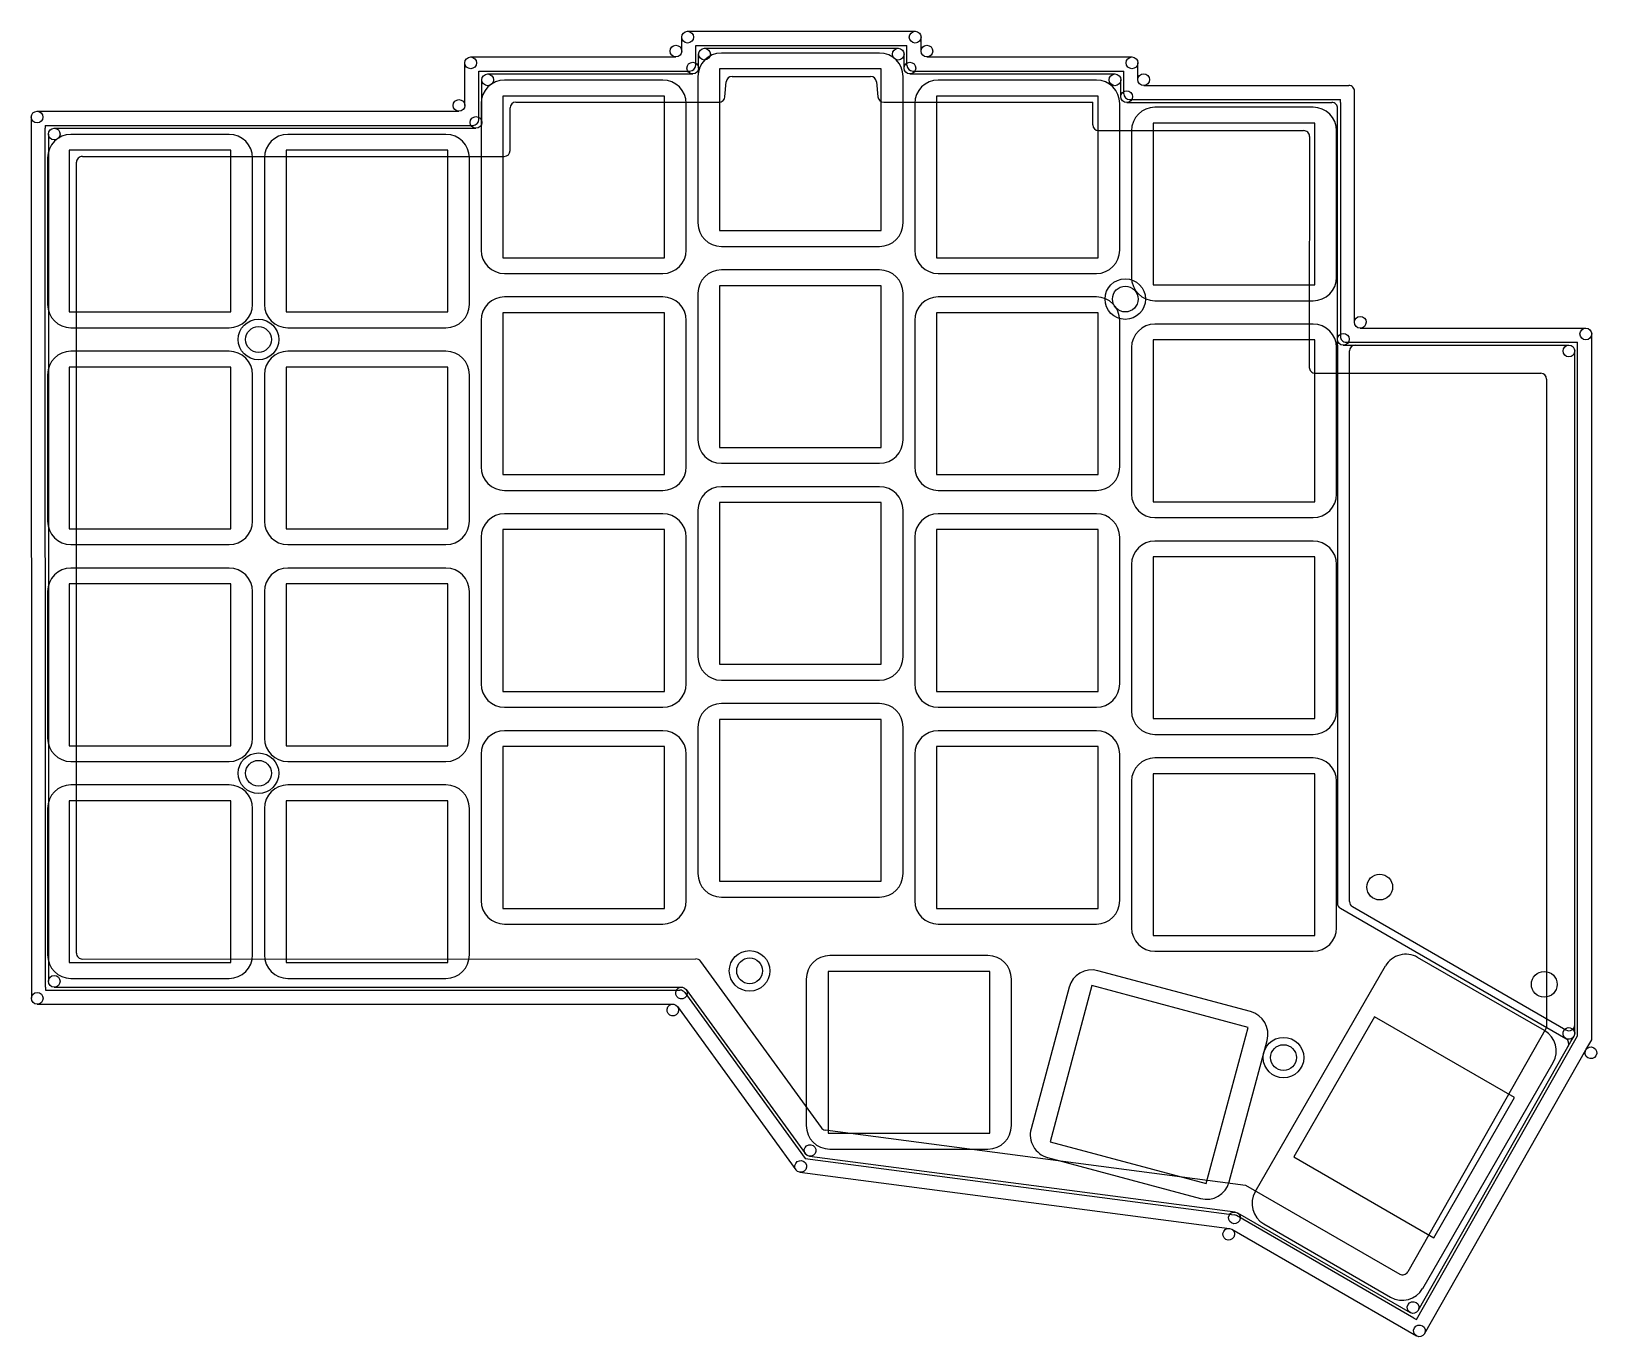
# Model space of a CAD drawing. Header units: millimetres. Extents: x 90 to 223, y -139 to -27.
import ezdxf

# ---------------------------------------------------------------- set-up
doc = ezdxf.new("R2010")
doc.units = ezdxf.units.MM

msp = doc.modelspace()

# ---------------------------------------------------------------- linework, layer by layer
for p, q in [((145.37, -29.15), (145.37, -27.96)), ((145.87, -27.46), (165.29, -27.46)), ((165.79, -29.15), (165.79, -27.96)), ((146.56, -30.35), (146.56, -28.66)), ((146.56, -28.66), (164.59, -28.66)), ((147.31, -28.91), (163.84, -28.91)), ((162.25, -29.31), (148.75, -29.31)), ((164.59, -30.35), (164.59, -28.66)), ((126.86, -33.78), (126.86, -30.15)), ((127.36, -29.65), (144.87, -29.65)), ((146.81, -30.6), (146.81, -29.41)), ((162.4, -30.66), (148.6, -30.66)), ((148.6, -30.66), (148.6, -44.46)), ((162.4, -44.46), (162.4, -30.66)), ((164.34, -30.6), (164.34, -29.41)), ((166.29, -29.65), (183.79, -29.65)), ((184.29, -31.58), (184.29, -30.15)), ((128.06, -34.98), (128.06, -30.85)), ((128.06, -30.85), (146.06, -30.85)), ((128.31, -35.23), (128.31, -31.6)), ((128.81, -31.1), (146.31, -31.1)), ((143.75, -31.62), (130.25, -31.62)), ((146.75, -31.31), (146.75, -43.81)), ((149.06, -33.05), (149.17, -31.77)), ((149.66, -31.31), (161.49, -31.31)), ((161.99, -31.77), (162.1, -33.05)), ((164.25, -43.81), (164.25, -31.31)), ((164.84, -31.1), (182.34, -31.1)), ((165.09, -30.85), (183.09, -30.85)), ((180.75, -31.62), (167.25, -31.62)), ((182.84, -33.03), (182.84, -31.6)), ((183.09, -32.78), (183.09, -30.85)), ((143.9, -32.98), (130.1, -32.98)), ((130.1, -32.98), (130.1, -46.77)), ((143.9, -46.77), (143.9, -32.98)), ((180.9, -32.98), (167.1, -32.98)), ((167.1, -32.98), (167.1, -46.77)), ((180.9, -46.77), (180.9, -32.98)), ((183.59, -33.28), (201.59, -33.28)), ((184.79, -32.08), (202.29, -32.08)), ((201.59, -33.53), (201.59, -33.28)), ((202.79, -33.54), (202.79, -32.59)), ((90.36, -34.28), (126.36, -34.28)), ((128.25, -33.62), (128.25, -46.12)), ((130.72, -37.63), (130.72, -34)), ((131.22, -33.5), (148.56, -33.5)), ((145.75, -46.12), (145.75, -33.62)), ((162.6, -33.5), (180.44, -33.5)), ((165.25, -33.62), (165.25, -46.12)), ((180.44, -35.43), (180.44, -33.5)), ((182.75, -46.12), (182.75, -33.62)), ((183.34, -33.53), (200.84, -33.53)), ((199.25, -33.94), (185.75, -33.94)), ((201.32, -54.23), (201.34, -34.04)), ((201.59, -33.53), (201.57, -53.48)), ((202.77, -52.28), (202.79, -33.54)), ((89.86, -34.78), (89.86, -35.73)), ((89.86, -35.73), (89.87, -109)), ((91.06, -35.48), (91.06, -35.73)), ((91.06, -35.48), (127.56, -35.48)), ((91.07, -109), (91.06, -35.73)), ((91.82, -35.73), (127.81, -35.73)), ((180.94, -35.93), (198.44, -35.93)), ((183.75, -35.94), (183.75, -48.44)), ((199.4, -35.29), (185.6, -35.29)), ((185.6, -35.29), (185.6, -49.09)), ((199.4, -49.09), (199.4, -35.29)), ((201.25, -48.44), (201.25, -35.94)), ((91.32, -36.23), (91.32, -108.5)), ((106.75, -36.25), (93.25, -36.25)), ((125.25, -36.25), (111.75, -36.25)), ((198.94, -36.43), (198.92, -54.22)), ((91.25, -38.25), (91.25, -50.75)), ((106.9, -37.6), (93.1, -37.6)), ((93.1, -37.6), (93.1, -51.4)), ((93.72, -106.1), (93.72, -38.63)), ((94.22, -38.13), (130.22, -38.13)), ((106.9, -51.4), (106.9, -37.6)), ((108.75, -50.75), (108.75, -38.25)), ((109.75, -38.25), (109.75, -50.75)), ((125.4, -37.6), (111.6, -37.6)), ((111.6, -37.6), (111.6, -51.4)), ((125.4, -51.4), (125.4, -37.6)), ((127.25, -50.75), (127.25, -38.25)), ((148.6, -44.46), (162.4, -44.46)), ((148.75, -45.81), (162.25, -45.81)), ((130.1, -46.77), (143.9, -46.77)), ((162.25, -47.81), (148.75, -47.81)), ((167.1, -46.77), (180.9, -46.77)), ((130.25, -48.12), (143.75, -48.12)), ((162.4, -49.16), (148.6, -49.16)), ((148.6, -49.16), (148.6, -62.96)), ((162.4, -62.96), (162.4, -49.16)), ((167.25, -48.12), (180.75, -48.12)), ((185.6, -49.09), (199.4, -49.09)), ((143.75, -50.12), (130.25, -50.12)), ((146.75, -49.81), (146.75, -62.31)), ((164.25, -62.31), (164.25, -49.81)), ((180.75, -50.12), (167.25, -50.12)), ((185.75, -50.44), (199.25, -50.44)), ((93.1, -51.4), (106.9, -51.4)), ((111.6, -51.4), (125.4, -51.4)), ((143.9, -51.48), (130.1, -51.48)), ((130.1, -51.48), (130.1, -65.28)), ((143.9, -65.28), (143.9, -51.48)), ((180.9, -51.48), (167.1, -51.48)), ((167.1, -51.48), (167.1, -65.28)), ((180.9, -65.28), (180.9, -51.48)), ((93.25, -52.75), (106.75, -52.75)), ((111.75, -52.75), (125.25, -52.75)), ((128.25, -52.12), (128.25, -64.62)), ((145.75, -64.62), (145.75, -52.12)), ((165.25, -52.12), (165.25, -64.62)), ((182.75, -64.62), (182.75, -52.12)), ((199.25, -52.44), (185.75, -52.44)), ((203.27, -52.78), (222.52, -52.78)), ((223.02, -113.48), (223.02, -53.28)), ((106.75, -54.75), (93.25, -54.75)), ((125.25, -54.75), (111.75, -54.75)), ((183.75, -54.44), (183.75, -66.94)), ((199.4, -53.79), (185.6, -53.79)), ((185.6, -53.79), (185.6, -67.59)), ((198.92, -54.22), (198.92, -56.13)), ((199.4, -67.59), (199.4, -53.79)), ((201.25, -66.94), (201.25, -54.44)), ((201.32, -54.23), (201.32, -101.84)), ((201.82, -54.23), (221.07, -54.23)), ((202.07, -53.98), (221.82, -53.98)), ((202.35, -101.7), (202.35, -54.73)), ((221.57, -112.95), (221.57, -54.73)), ((221.82, -113.16), (221.82, -53.98)), ((106.9, -56.1), (93.1, -56.1)), ((93.1, -56.1), (93.1, -69.9)), ((106.9, -69.9), (106.9, -56.1)), ((125.4, -56.1), (111.6, -56.1)), ((111.6, -56.1), (111.6, -69.9)), ((125.4, -69.9), (125.4, -56.1)), ((91.25, -56.75), (91.25, -69.25)), ((108.75, -69.25), (108.75, -56.75)), ((109.75, -56.75), (109.75, -69.25)), ((127.25, -69.25), (127.25, -56.75)), ((199.42, -56.63), (218.67, -56.63)), ((219.17, -57.13), (219.17, -112.45)), ((148.6, -62.96), (162.4, -62.96)), ((130.1, -65.28), (143.9, -65.28)), ((148.75, -64.31), (162.25, -64.31)), ((167.1, -65.28), (180.9, -65.28)), ((130.25, -66.62), (143.75, -66.62)), ((162.25, -66.31), (148.75, -66.31)), ((167.25, -66.62), (180.75, -66.62)), ((162.4, -67.66), (148.6, -67.66)), ((148.6, -67.66), (148.6, -81.46)), ((162.4, -81.46), (162.4, -67.66)), ((185.6, -67.59), (199.4, -67.59)), ((143.75, -68.62), (130.25, -68.62)), ((146.75, -68.31), (146.75, -80.81)), ((164.25, -80.81), (164.25, -68.31)), ((180.75, -68.62), (167.25, -68.62)), ((185.75, -68.94), (199.25, -68.94)), ((93.1, -69.9), (106.9, -69.9)), ((111.6, -69.9), (125.4, -69.9)), ((128.25, -70.62), (128.25, -83.12)), ((143.9, -69.97), (130.1, -69.97)), ((130.1, -69.97), (130.1, -83.78)), ((143.9, -83.78), (143.9, -69.97)), ((145.75, -83.12), (145.75, -70.62)), ((165.25, -70.62), (165.25, -83.12)), ((180.9, -69.97), (167.1, -69.97)), ((167.1, -69.97), (167.1, -83.78)), ((180.9, -83.78), (180.9, -69.97)), ((182.75, -83.12), (182.75, -70.62)), ((93.25, -71.25), (106.75, -71.25)), ((111.75, -71.25), (125.25, -71.25)), ((199.25, -70.94), (185.75, -70.94)), ((106.75, -73.25), (93.25, -73.25)), ((125.25, -73.25), (111.75, -73.25)), ((183.75, -72.94), (183.75, -85.44)), ((199.4, -72.29), (185.6, -72.29)), ((185.6, -72.29), (185.6, -86.09)), ((199.4, -86.09), (199.4, -72.29)), ((201.25, -85.44), (201.25, -72.94)), ((106.9, -74.6), (93.1, -74.6)), ((93.1, -74.6), (93.1, -88.4)), ((106.9, -88.4), (106.9, -74.6)), ((125.4, -74.6), (111.6, -74.6)), ((111.6, -74.6), (111.6, -88.4)), ((125.4, -88.4), (125.4, -74.6)), ((91.25, -75.25), (91.25, -87.75)), ((108.75, -87.75), (108.75, -75.25)), ((109.75, -75.25), (109.75, -87.75)), ((127.25, -87.75), (127.25, -75.25)), ((148.6, -81.46), (162.4, -81.46)), ((148.75, -82.81), (162.25, -82.81)), ((130.1, -83.78), (143.9, -83.78)), ((167.1, -83.78), (180.9, -83.78)), ((130.25, -85.12), (143.75, -85.12)), ((162.25, -84.81), (148.75, -84.81)), ((167.25, -85.12), (180.75, -85.12)), ((146.75, -86.81), (146.75, -99.31)), ((162.4, -86.16), (148.6, -86.16)), ((148.6, -86.16), (148.6, -99.96)), ((162.4, -99.96), (162.4, -86.16)), ((164.25, -99.31), (164.25, -86.81)), ((185.6, -86.09), (199.4, -86.09)), ((143.75, -87.12), (130.25, -87.12)), ((180.75, -87.12), (167.25, -87.12)), ((185.75, -87.44), (199.25, -87.44)), ((93.1, -88.4), (106.9, -88.4)), ((111.6, -88.4), (125.4, -88.4)), ((128.25, -89.12), (128.25, -101.62)), ((143.9, -88.47), (130.1, -88.47)), ((130.1, -88.47), (130.1, -102.28)), ((143.9, -102.28), (143.9, -88.47)), ((145.75, -101.62), (145.75, -89.12)), ((165.25, -89.12), (165.25, -101.62)), ((180.9, -88.47), (167.1, -88.47)), ((167.1, -88.47), (167.1, -102.28)), ((180.9, -102.28), (180.9, -88.47)), ((182.75, -101.62), (182.75, -89.12)), ((199.25, -89.44), (185.75, -89.44)), ((93.25, -89.75), (106.75, -89.75)), ((111.75, -89.75), (125.25, -89.75)), ((199.4, -90.79), (185.6, -90.79)), ((185.6, -90.79), (185.6, -104.59)), ((199.4, -104.59), (199.4, -90.79)), ((106.75, -91.75), (93.25, -91.75)), ((125.25, -91.75), (111.75, -91.75)), ((183.75, -91.44), (183.75, -103.94)), ((201.25, -103.94), (201.25, -91.44)), ((106.9, -93.1), (93.1, -93.1)), ((93.1, -93.1), (93.1, -106.9)), ((106.9, -106.9), (106.9, -93.1)), ((125.4, -93.1), (111.6, -93.1)), ((111.6, -93.1), (111.6, -106.9)), ((125.4, -106.9), (125.4, -93.1)), ((91.25, -93.75), (91.25, -106.25)), ((108.75, -106.25), (108.75, -93.75)), ((109.75, -93.75), (109.75, -106.25)), ((127.25, -106.25), (127.25, -93.75)), ((148.6, -99.96), (162.4, -99.96)), ((148.75, -101.31), (162.25, -101.31)), ((130.1, -102.28), (143.9, -102.28)), ((167.1, -102.28), (180.9, -102.28)), ((201.57, -102.27), (220.82, -113.39)), ((220.82, -112.66), (202.6, -102.14)), ((130.25, -103.62), (143.75, -103.62)), ((167.25, -103.62), (180.75, -103.62)), ((185.6, -104.59), (199.4, -104.59)), ((94.22, -106.6), (146.58, -106.59)), ((146.98, -106.8), (157.26, -120.98)), ((171.5, -106.31), (158, -106.31)), ((185.75, -105.94), (199.25, -105.94)), ((218.99, -112.71), (208.16, -106.46)), ((93.1, -106.9), (106.9, -106.9)), ((111.6, -106.9), (125.4, -106.9)), ((171.65, -107.66), (157.85, -107.66)), ((157.85, -107.66), (157.85, -121.46)), ((171.65, -121.46), (171.65, -107.66)), ((193.91, -111.09), (180.87, -107.6)), ((194.31, -126.46), (205.43, -107.19)), ((89.87, -109), (89.87, -109.95)), ((91.07, -109), (91.07, -109.25)), ((91.07, -109.25), (145.22, -109.25)), ((91.82, -109), (145.35, -109)), ((93.25, -108.25), (106.75, -108.25)), ((111.75, -108.25), (125.25, -108.25)), ((145.63, -109.45), (155.91, -123.63)), ((145.76, -109.2), (155.92, -123.23)), ((156, -108.31), (156, -120.81)), ((173.5, -120.81), (173.5, -108.31)), ((178.42, -109.01), (175.18, -121.08)), ((180.37, -108.86), (176.8, -122.19)), ((193.7, -112.43), (180.37, -108.86)), ((90.37, -110.45), (144.61, -110.45)), ((145.02, -110.65), (155.11, -124.58)), ((204.49, -111.52), (197.59, -123.47)), ((216.44, -118.42), (204.49, -111.52)), ((190.13, -125.76), (193.7, -112.43)), ((192.08, -125.61), (195.32, -113.54)), ((219.17, -112.45), (207.32, -133.29)), ((219.17, -112.45), (219.17, -112.45)), ((219.17, -112.45), (219.17, -112.45)), ((221.25, -113.63), (221.5, -113.2)), ((221.47, -113.76), (221.82, -113.16)), ((222.51, -114.35), (223.02, -113.48)), ((208.06, -137.36), (221.47, -113.76)), ((208.21, -136.58), (221.25, -113.63)), ((208.75, -138.56), (222.51, -114.36)), ((208.6, -134.71), (219.72, -115.44)), ((209.54, -130.37), (216.44, -118.42)), ((157.6, -121.18), (193.48, -125.88)), ((157.85, -121.46), (171.65, -121.46)), ((158, -122.81), (171.5, -122.81)), ((176.8, -122.19), (190.13, -125.76)), ((155.91, -123.63), (192.51, -128.43)), ((156.26, -123.43), (192.59, -128.18)), ((176.59, -123.53), (189.63, -127.03)), ((197.59, -123.47), (209.54, -130.37)), ((155.45, -124.78), (192.12, -129.59)), ((193.48, -125.88), (206.64, -133.48)), ((207.84, -137.23), (192.7, -128.49)), ((192.78, -128.25), (207.53, -136.76)), ((195.04, -129.19), (205.86, -135.44)), ((192.3, -129.65), (208.07, -138.75)), ((207.84, -137.23), (208.06, -137.36))]:
    msp.add_line(p, q)
for centre, radius in [((183.22, -50.3), 1.73), ((183.22, -50.3), 1.1), ((109.25, -53.75), 1.73), ((109.25, -53.75), 1.1), ((109.25, -90.75), 1.73), ((109.25, -90.75), 1.1), ((204.93, -100.46), 1.1), ((151.16, -107.61), 1.73), ((151.16, -107.61), 1.1), ((218.97, -108.76), 1.1), ((196.72, -115.01), 1.73), ((196.72, -115.01), 1.1)]:
    msp.add_circle(centre, radius)
for centre, radius, start, end in [((145.87, -27.96), 0.5, 90, 450), ((165.29, -27.96), 0.5, 0, 360), ((144.87, -29.15), 0.5, 270, 630), ((148.75, -31.31), 2, 90, 180), ((147.31, -29.41), 0.5, 90, 450), ((162.25, -31.31), 2, 0, 90), ((163.84, -29.41), 0.5, 0, 360), ((166.29, -29.15), 0.5, 180, 540), ((127.36, -30.15), 0.5, 90, 450), ((146.31, -30.6), 0.5, 270, 630), ((146.06, -30.35), 0.5, 270, 0), ((164.84, -30.6), 0.5, 180, 540), ((165.09, -30.35), 0.5, 180, 270), ((183.79, -30.15), 0.5, 0, 360), ((130.25, -33.62), 2, 90, 180), ((128.81, -31.6), 0.5, 90, 450), ((143.75, -33.62), 2, 0, 90), ((149.66, -31.81), 0.5, 90, 175.0521), ((161.49, -31.81), 0.5, 4.9479, 90), ((167.25, -33.62), 2, 90, 180), ((180.75, -33.62), 2, 0, 90), ((182.34, -31.6), 0.5, 0, 360), ((184.79, -31.58), 0.5, 180, 540), ((148.56, -33), 0.5, 270, 355.0521), ((162.6, -33), 0.5, 184.9479, 270), ((183.34, -33.03), 0.5, 180, 540), ((183.59, -32.78), 0.5, 180, 269.9954), ((202.29, -32.58), 0.5, 359.9308, 89.9954), ((90.36, -34.78), 0.5, 90.0015, 450.0015), ((126.36, -33.78), 0.5, 270.0015, 630.0015), ((131.22, -34), 0.5, 90, 180), ((185.75, -35.94), 2, 90, 180), ((199.25, -35.94), 2, 0, 90), ((200.84, -34.03), 0.5, 359.9308, 89.9954), ((91.82, -36.23), 0.5, 90.0015, 450.0015), ((127.56, -34.98), 0.5, 270.0015, 0), ((127.81, -35.23), 0.5, 270.0015, 630.0015), ((180.94, -35.43), 0.5, 180, 269.9954), ((198.44, -36.43), 0.5, 359.9308, 89.9954), ((93.25, -38.25), 2, 90, 180), ((106.75, -38.25), 2, 0, 90), ((111.75, -38.25), 2, 90, 180), ((125.25, -38.25), 2, 0, 90), ((94.22, -38.63), 0.5, 90.0015, 180.0016), ((130.22, -37.63), 0.5, 270.0015, 0), ((148.75, -43.81), 2, 180, 270), ((162.25, -43.81), 2, 270, 0), ((130.25, -46.12), 2, 180, 270), ((143.75, -46.12), 2, 270, 0), ((167.25, -46.12), 2, 180, 270), ((180.75, -46.12), 2, 270, 0), ((148.75, -49.81), 2, 90, 180), ((162.25, -49.81), 2, 0, 90), ((185.75, -48.44), 2, 180, 270), ((199.25, -48.44), 2, 270, 0), ((93.25, -50.75), 2, 180, 270), ((106.75, -50.75), 2, 270, 0), ((111.75, -50.75), 2, 180, 270), ((125.25, -50.75), 2, 270, 0), ((130.25, -52.12), 2, 90, 180), ((143.75, -52.12), 2, 0, 90), ((167.25, -52.12), 2, 90, 180), ((180.75, -52.12), 2, 0, 90), ((203.27, -52.28), 0.5, 179.9308, 539.9308), ((185.75, -54.44), 2, 90, 180), ((199.25, -54.44), 2, 0, 90), ((201.82, -53.73), 0.5, 179.9308, 539.9308), ((222.52, -53.28), 0.5, 0, 360), ((93.25, -56.75), 2, 90, 180), ((106.75, -56.75), 2, 0, 90), ((111.75, -56.75), 2, 90, 180), ((125.25, -56.75), 2, 0, 90), ((201.82, -54.23), 0.5, 179.9308, 180), ((202.07, -53.48), 0.5, 179.9308, 270), ((202.85, -54.73), 0.5, 90, 180), ((221.07, -54.73), 0.5, 0, 360), ((199.42, -56.13), 0.5, 179.9308, 270), ((218.67, -57.13), 0.5, 0, 90), ((148.75, -62.31), 2, 180, 270), ((162.25, -62.31), 2, 270, 0), ((130.25, -64.62), 2, 180, 270), ((143.75, -64.62), 2, 270, 0), ((167.25, -64.62), 2, 180, 270), ((180.75, -64.62), 2, 270, 0), ((148.75, -68.31), 2, 90, 180), ((162.25, -68.31), 2, 0, 90), ((185.75, -66.94), 2, 180, 270), ((199.25, -66.94), 2, 270, 0), ((93.25, -69.25), 2, 180, 270), ((106.75, -69.25), 2, 270, 0), ((111.75, -69.25), 2, 180, 270), ((125.25, -69.25), 2, 270, 0), ((130.25, -70.62), 2, 90, 180), ((143.75, -70.62), 2, 0, 90), ((167.25, -70.62), 2, 90, 180), ((180.75, -70.62), 2, 0, 90), ((185.75, -72.94), 2, 90, 180), ((199.25, -72.94), 2, 0, 90), ((93.25, -75.25), 2, 90, 180), ((106.75, -75.25), 2, 0, 90), ((111.75, -75.25), 2, 90, 180), ((125.25, -75.25), 2, 0, 90), ((148.75, -80.81), 2, 180, 270), ((162.25, -80.81), 2, 270, 0), ((130.25, -83.12), 2, 180, 270), ((143.75, -83.12), 2, 270, 0), ((167.25, -83.12), 2, 180, 270), ((180.75, -83.12), 2, 270, 0), ((148.75, -86.81), 2, 90, 180), ((162.25, -86.81), 2, 0, 90), ((185.75, -85.44), 2, 180, 270), ((199.25, -85.44), 2, 270, 0), ((93.25, -87.75), 2, 180, 270), ((106.75, -87.75), 2, 270, 0), ((111.75, -87.75), 2, 180, 270), ((125.25, -87.75), 2, 270, 0), ((130.25, -89.12), 2, 90, 180), ((143.75, -89.12), 2, 0, 90), ((167.25, -89.12), 2, 90, 180), ((180.75, -89.12), 2, 0, 90), ((185.75, -91.44), 2, 90, 180), ((199.25, -91.44), 2, 0, 90), ((93.25, -93.75), 2, 90, 180), ((106.75, -93.75), 2, 0, 90), ((111.75, -93.75), 2, 90, 180), ((125.25, -93.75), 2, 0, 90), ((148.75, -99.31), 2, 180, 270), ((162.25, -99.31), 2, 270, 0), ((130.25, -101.62), 2, 180, 270), ((143.75, -101.62), 2, 270, 0), ((167.25, -101.62), 2, 180, 270), ((180.75, -101.62), 2, 270, 0), ((201.82, -101.84), 0.5, 180, 240), ((202.85, -101.7), 0.5, 180, 240), ((185.75, -103.94), 2, 180, 270), ((199.25, -103.94), 2, 270, 0), ((93.25, -106.25), 2, 180, 270), ((94.22, -106.1), 0.5, 180.0016, 270.0026), ((106.75, -106.25), 2, 270, 0), ((111.75, -106.25), 2, 180, 270), ((125.25, -106.25), 2, 270, 0), ((146.58, -107.09), 0.5, 35.9261, 90.0026), ((158, -108.31), 2, 90, 180), ((171.5, -108.31), 2, 0, 90), ((207.16, -108.19), 2, 60, 150), ((91.82, -108.5), 0.5, 180.0016, 540.0016), ((180.35, -109.53), 2, 75, 165), ((90.37, -109.95), 0.5, 180.0016, 540.0016), ((145.35, -109.5), 0.5, 35.9261, 395.9261), ((145.22, -109.75), 0.5, 35.9261, 90.0026), ((144.61, -110.95), 0.5, 35.9261, 395.9261), ((193.39, -113.02), 2, 345, 75), ((217.99, -114.44), 2, 330, 60), ((221.07, -112.95), 0.5, 330, 690), ((221.07, -112.22), 0.5, 240, 0), ((220.57, -113.82), 0.5, 330.388, 60), ((221.9, -114.01), 0.5, 150, 150.388), ((222.95, -114.6), 0.5, 150, 510), ((158, -120.81), 2, 180, 270), ((157.66, -120.69), 0.5, 215.9261, 262.5411), ((171.5, -120.81), 2, 270, 0), ((177.11, -121.6), 2, 165, 255), ((156.32, -122.93), 0.5, 215.9261, 575.9261), ((155.52, -124.29), 0.5, 215.9261, 575.9261), ((190.15, -125.1), 2, 255, 345), ((196.04, -127.46), 2, 150, 240), ((192.53, -128.68), 0.5, 60, 420), ((192.45, -128.92), 0.5, 60, 82.5411), ((192.05, -130.08), 0.5, 60, 420), ((206.89, -133.04), 0.5, 240, 330.388), ((206.86, -133.71), 2, 240, 330), ((207.78, -136.33), 0.5, 240, 600), ((208.32, -138.32), 0.5, 240, 600)]:
    msp.add_arc(centre, radius, start, end)

doc.saveas('drawing.dxf')
